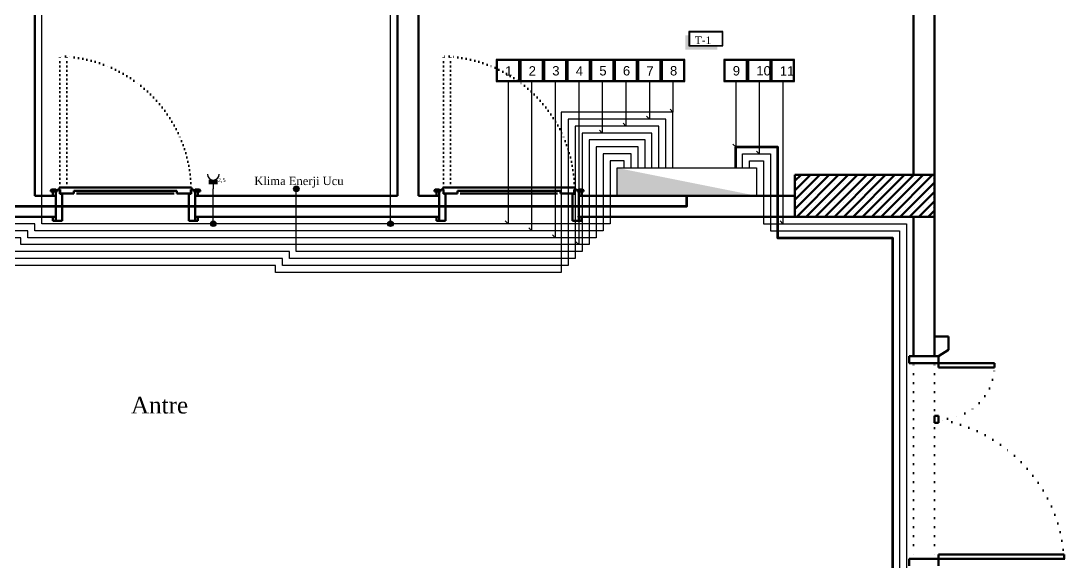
# Model space of a CAD drawing. Header units: millimetres. Extents: x 2046 to 14753, y 2361 to 29276.
# Drawn here: x 4485 to 5233, y 21873 to 22261 of the extents above; entities that cross this region are included whole.
import ezdxf

# ---------------------------------------------------------------- set-up
doc = ezdxf.new("R2010")
doc.units = ezdxf.units.MM
doc.linetypes.add('ACAD_ISO07W100', pattern=[3, 0, -3])
doc.linetypes.add('DOT', pattern=[6.35, 0, -6.35])
for name, color, linetype, lineweight in [('A.O. DUVAR', 7, 'Continuous', 50), ('KOLON HATTI  0.60 mm', 91, 'Continuous', 53), ('priz', 12, 'Continuous', 25)]:
    doc.layers.add(name, color=color, linetype=linetype, lineweight=lineweight)
for name, color, linetype in [('aydınlatma', 3, 'Continuous'), ('Elektrik Yazı', 7, 'Continuous'), ('Sorti Kesiti', 7, 'Continuous')]:
    doc.layers.add(name, color=color, linetype=linetype)
doc.styles.add('A.O. MALZEME', font='times.ttf', dxfattribs={"height": 10})
doc.styles.add('Elektrik Yazı', font='times.ttf')
doc.styles.add('Mimari Yazı', font='times.ttf')
doc.styles.get("Standard").update_dxf_attribs({"font": 'arial.ttf'})

# ---------------------------------------------------------------- blocks, each defined once
blk = doc.blocks.new('*U45')
at = {"layer": 'priz'}
for p, q in [((-5.2, 10.5), (5.2, 10.5)), ((-5.2, 9.2), (5.2, 9.2)), ((-5.2, 7.8), (5.2, 7.8)), ((-5.2, 6.4), (5.2, 6.4)), ((0, 10.5), (0, 0))]:
    blk.add_line(p, q, dxfattribs=at)
blk.add_arc((0, 17.5), 7, 180, 0, dxfattribs=at)
at = {"layer": 'Sorti Kesiti', "style": 'Mimari Yazı'}
blk.add_text('2,5', height=4.9, dxfattribs=at).set_placement((5.4, 8.1))
blk = doc.blocks.new('buat priz')
at = {"layer": 'aydınlatma'}
h = blk.add_hatch(color=1, dxfattribs=at)
h.set_gradient(color1=(153, 27, 30), color2=(248, 153, 30), tint=1)
edge = h.paths.add_edge_path()
edge.add_arc((0, 0), 2, 0, 360)
at = {"layer": 'aydınlatma', "color": 1}
blk.add_circle((0, 0), 2, dxfattribs=at)

msp = doc.modelspace()

# ---------------------------------------------------------------- hatches: boundary and pattern name
at = {"layer": 'Elektrik Yazı'}
h = msp.add_hatch(color=2, dxfattribs=at)
h.dxf.hatch_style = 1
h.paths.add_polyline_path([(4963.971, 22243.342), (4988.181, 22243.342), (4988.181, 22253.457), (4963.971, 22253.457)])
h.paths.add_polyline_path([(4987.912, 22253.188), (4987.912, 22243.61), (4964.24, 22243.61), (4964.24, 22253.188)], flags=16)
h.paths.add_polyline_path([(4982.918, 22252.615), (4968.775, 22252.615), (4968.775, 22244.568), (4982.918, 22244.568)], flags=8)
h = msp.add_hatch(color=2, dxfattribs=at)
h.dxf.hatch_style = 1
h.paths.add_polyline_path([(4984.245, 22240.654), (4984.245, 22243.342), (4963.971, 22243.342), (4963.971, 22250.769), (4961.283, 22250.769), (4961.283, 22240.654)])

# ---------------------------------------------------------------- linework, layer by layer
at = {"layer": 'A.O. DUVAR'}
for p, q in [((4494.96, 22620.858), (4494.959, 22135.86)), ((4754.959, 22135.859), (4754.959, 22620.858)), ((4769.959, 22620.858), (4769.959, 22135.859)), ((5124.96, 22150.858), (5124.96, 22360.858)), ((5139.96, 22360.858), (5139.96, 22150.858)), ((5039.96, 22150.858), (5139.96, 22150.858)), ((5039.96, 22120.858), (5039.96, 22150.858)), ((5139.96, 22150.858), (5124.96, 22150.858)), ((5139.96, 22150.858), (5139.96, 22120.858)), ((4512.906, 22141.788), (4512.406, 22140.922)), ((4512.406, 22140.922), (4512.406, 22140.422)), ((4606.959, 22141.788), (4512.906, 22141.788)), ((4607.459, 22140.922), (4606.959, 22141.788)), ((4607.459, 22140.422), (4607.459, 22140.922)), ((4787.906, 22141.786), (4787.406, 22140.92)), ((4787.406, 22140.92), (4787.406, 22140.42)), ((4881.959, 22141.786), (4787.906, 22141.786)), ((4882.459, 22140.92), (4881.959, 22141.786)), ((4882.459, 22140.42), (4882.459, 22140.92)), ((4494.959, 22135.86), (4509.959, 22135.86)), ((4506.481, 22139.86), (4506.981, 22140.36)), ((4506.481, 22138.91), (4506.481, 22139.86)), ((4510.481, 22138.91), (4506.481, 22138.91)), ((4506.981, 22140.36), (4509.981, 22140.36)), ((4509.959, 22138.86), (4507.959, 22138.86)), ((4507.959, 22138.86), (4507.959, 22135.86)), ((4507.959, 22135.86), (4509.959, 22135.86)), ((4510.906, 22138.86), (4509.959, 22138.86)), ((4509.959, 22138.86), (4509.959, 22135.86)), ((4509.959, 22135.86), (4509.959, 22120.86)), ((4509.959, 22135.86), (4509.959, 22120.86)), ((4509.981, 22140.36), (4510.481, 22139.86)), ((4510.481, 22139.86), (4510.481, 22138.91)), ((4511.406, 22140.36), (4510.906, 22139.86)), ((4510.906, 22139.86), (4510.906, 22138.86)), ((4512.959, 22140.36), (4511.406, 22140.36)), ((4512.406, 22140.422), (4513.031, 22140.422)), ((4512.959, 22137.36), (4512.959, 22140.36)), ((4514.459, 22137.36), (4512.959, 22137.36)), ((4513.031, 22137.421), (4513.031, 22140.422)), ((4513.031, 22137.421), (4515.959, 22137.422)), ((4514.459, 22117.86), (4514.459, 22137.36)), ((4515.959, 22137.422), (4522.959, 22137.422)), ((4522.959, 22139.422), (4596.774, 22139.422)), ((4522.959, 22137.426), (4522.959, 22139.422)), ((4524.959, 22137.422), (4594.774, 22137.422)), ((4596.774, 22137.422), (4596.774, 22139.422)), ((4596.774, 22137.422), (4606.774, 22137.422)), ((4605.459, 22117.86), (4605.459, 22137.36)), ((4605.459, 22137.36), (4606.959, 22137.36)), ((4607.459, 22140.422), (4606.774, 22140.421)), ((4606.774, 22140.421), (4606.774, 22137.422)), ((4606.959, 22137.36), (4606.959, 22140.36)), ((4606.959, 22140.36), (4608.436, 22140.36)), ((4608.436, 22140.36), (4608.936, 22139.86)), ((4608.936, 22139.86), (4608.936, 22138.86)), ((4608.936, 22138.86), (4609.959, 22138.86)), ((4609.936, 22140.36), (4609.436, 22139.86)), ((4609.436, 22139.86), (4609.436, 22138.91)), ((4609.436, 22138.91), (4613.436, 22138.91)), ((4612.936, 22140.36), (4609.936, 22140.36)), ((4609.959, 22138.86), (4609.959, 22135.86)), ((4609.959, 22138.86), (4611.959, 22138.86)), ((4609.959, 22135.86), (4609.959, 22120.86)), ((4611.959, 22135.86), (4609.959, 22135.86)), ((4609.959, 22120.86), (4609.959, 22135.86)), ((4609.959, 22135.86), (4754.959, 22135.859)), ((4611.959, 22138.86), (4611.959, 22135.86)), ((4613.436, 22139.86), (4612.936, 22140.36)), ((4613.436, 22138.91), (4613.436, 22139.86)), ((4769.959, 22135.859), (4784.959, 22135.859)), ((4781.481, 22139.859), (4781.981, 22140.359)), ((4781.481, 22138.909), (4781.481, 22139.859)), ((4785.481, 22138.909), (4781.481, 22138.909)), ((4781.981, 22140.359), (4784.981, 22140.359)), ((4784.959, 22138.859), (4782.959, 22138.859)), ((4782.959, 22138.859), (4782.959, 22135.859)), ((4782.959, 22135.859), (4784.959, 22135.859)), ((4785.906, 22138.859), (4784.959, 22138.859)), ((4784.959, 22138.859), (4784.959, 22135.859)), ((4784.959, 22135.859), (4784.959, 22120.859)), ((4784.959, 22135.859), (4784.959, 22120.859)), ((4784.981, 22140.359), (4785.481, 22139.859)), ((4785.481, 22139.859), (4785.481, 22138.909)), ((4786.406, 22140.359), (4785.906, 22139.859)), ((4785.906, 22139.859), (4785.906, 22138.859)), ((4787.959, 22140.359), (4786.406, 22140.359)), ((4787.406, 22140.42), (4788.031, 22140.42)), ((4787.959, 22137.359), (4787.959, 22140.359)), ((4789.459, 22137.359), (4787.959, 22137.359)), ((4788.031, 22137.42), (4788.031, 22140.42)), ((4788.031, 22137.42), (4790.959, 22137.42)), ((4789.459, 22117.859), (4789.459, 22137.359)), ((4790.959, 22137.42), (4797.959, 22137.42)), ((4797.959, 22139.42), (4871.774, 22139.42)), ((4797.959, 22137.425), (4797.959, 22139.42)), ((4799.959, 22137.42), (4869.774, 22137.42)), ((4871.774, 22137.42), (4871.774, 22139.42)), ((4871.774, 22137.42), (4881.774, 22137.42)), ((4880.459, 22117.859), (4880.459, 22137.359)), ((4880.459, 22137.359), (4881.959, 22137.359)), ((4882.459, 22140.42), (4881.774, 22140.42)), ((4881.774, 22140.42), (4881.774, 22137.42)), ((4881.959, 22137.359), (4881.959, 22140.359)), ((4881.959, 22140.359), (4883.436, 22140.359)), ((4883.436, 22140.359), (4883.936, 22139.859)), ((4883.936, 22139.859), (4883.936, 22138.859)), ((4883.936, 22138.859), (4884.959, 22138.859)), ((4884.936, 22140.359), (4884.436, 22139.859)), ((4884.436, 22139.859), (4884.436, 22138.909)), ((4884.436, 22138.909), (4888.436, 22138.909)), ((4887.936, 22140.359), (4884.936, 22140.359)), ((4884.959, 22138.859), (4884.959, 22135.859)), ((4884.959, 22138.859), (4886.959, 22138.859)), ((4884.959, 22135.859), (4884.959, 22120.859)), ((4886.959, 22135.859), (4884.959, 22135.859)), ((4884.959, 22135.859), (5039.96, 22135.858)), ((4884.959, 22120.859), (4884.959, 22135.859)), ((4886.959, 22138.859), (4886.959, 22135.859)), ((4888.436, 22139.859), (4887.936, 22140.359)), ((4888.436, 22138.909), (4888.436, 22139.859)), ((5039.96, 22135.858), (5039.96, 22120.858)), ((4509.959, 22120.86), (4464.956, 22120.86)), ((4466.956, 22120.86), (4509.959, 22120.86)), ((4507.959, 22117.86), (4507.959, 22120.86)), ((4507.959, 22120.86), (4509.959, 22120.86)), ((4509.959, 22120.86), (4509.959, 22117.86)), ((4611.959, 22120.86), (4609.959, 22120.86)), ((4609.959, 22120.86), (4609.959, 22117.86)), ((4784.959, 22120.859), (4609.959, 22120.86)), ((4611.959, 22117.86), (4611.959, 22120.86)), ((4782.959, 22117.859), (4782.959, 22120.859)), ((4782.959, 22120.859), (4784.959, 22120.859)), ((4784.959, 22120.859), (4784.959, 22117.859)), ((4886.959, 22120.859), (4884.959, 22120.859)), ((4884.959, 22120.859), (4884.959, 22117.859)), ((5039.96, 22120.858), (4884.959, 22120.859)), ((4886.959, 22117.859), (4886.959, 22120.859)), ((5139.96, 22120.858), (5039.96, 22120.858)), ((5124.96, 22020.858), (5124.96, 22120.858)), ((5124.96, 22120.858), (5139.96, 22120.858)), ((5139.96, 22120.858), (5139.96, 22020.858)), ((4509.959, 22117.86), (4507.959, 22117.86)), ((4509.959, 22117.86), (4514.459, 22117.86)), ((4609.959, 22117.86), (4605.459, 22117.86)), ((4609.959, 22117.86), (4611.959, 22117.86)), ((4784.959, 22117.859), (4782.959, 22117.859)), ((4784.959, 22117.859), (4789.459, 22117.859)), ((4884.959, 22117.859), (4880.459, 22117.859)), ((4884.959, 22117.859), (4886.959, 22117.859)), ((5121.96, 22020.858), (5124.96, 22020.858)), ((5121.96, 22020.858), (5142.96, 22020.858)), ((5121.96, 22015.858), (5121.96, 22020.858)), ((5142.96, 22015.858), (5121.96, 22015.858)), ((5139.96, 22020.858), (5124.96, 22020.858)), ((5142.96, 22020.858), (5142.96, 22015.858)), ((5142.96, 22012.858), (5142.96, 22015.858)), ((5142.96, 22015.858), (5182.96, 22015.858)), ((5182.96, 22015.858), (5182.96, 22012.858)), ((5182.96, 22012.858), (5142.96, 22012.858)), ((5142.96, 21978.121), (5139.96, 21978.121)), ((5139.96, 21978.121), (5139.96, 21973.121)), ((5142.96, 21973.121), (5142.96, 21978.121)), ((5139.96, 21973.121), (5142.96, 21973.121)), ((5142.96, 21875.858), (5121.96, 21875.858)), ((5121.96, 21875.858), (5121.96, 21870.858)), ((5232.96, 21878.858), (5142.96, 21878.858)), ((5142.96, 21878.858), (5142.96, 21875.858)), ((5142.96, 21875.858), (5232.96, 21875.858)), ((5142.96, 21870.858), (5142.96, 21875.858)), ((5232.96, 21875.858), (5232.96, 21878.858))]:
    msp.add_line(p, q, dxfattribs=at)
at = {"layer": 'A.O. DUVAR', "linetype": 'ACAD_ISO07W100'}
for p, q in [((4512.906, 22141.788), (4512.906, 22235.788)), ((4517.906, 22141.788), (4517.906, 22235.788)), ((4787.906, 22141.786), (4787.906, 22235.786)), ((4792.906, 22141.786), (4792.906, 22235.786))]:
    msp.add_line(p, q, dxfattribs=at)
at = {"layer": 'A.O. DUVAR', "linetype": 'Continuous', "ltscale": 10}
for p, q in [((5039.96, 22146.491), (5044.328, 22150.858)), ((5039.96, 22139.756), (5051.063, 22150.858)), ((5039.96, 22133.021), (5057.798, 22150.858)), ((5039.96, 22126.286), (5064.533, 22150.858)), ((5041.269, 22120.858), (5071.269, 22150.858)), ((5048.004, 22120.858), (5078.004, 22150.858)), ((5054.739, 22120.858), (5084.739, 22150.858)), ((5061.474, 22120.858), (5091.474, 22150.858)), ((5068.209, 22120.858), (5098.209, 22150.858)), ((5074.944, 22120.858), (5104.944, 22150.858)), ((5081.68, 22120.858), (5111.68, 22150.858)), ((5088.415, 22120.858), (5118.415, 22150.858)), ((5095.15, 22120.858), (5125.15, 22150.858)), ((5101.885, 22120.858), (5131.885, 22150.858)), ((5108.62, 22120.858), (5138.62, 22150.858)), ((5041.42, 22144.584), (5041.42, 22144.584)), ((5044.788, 22147.951), (5044.788, 22147.951)), ((5044.788, 22141.216), (5044.788, 22141.216)), ((5048.156, 22144.584), (5048.156, 22144.584)), ((5051.523, 22147.951), (5051.523, 22147.951)), ((5051.523, 22141.216), (5051.523, 22141.216)), ((5054.891, 22144.584), (5054.891, 22144.584)), ((5058.258, 22147.951), (5058.258, 22147.951)), ((5058.258, 22141.216), (5058.258, 22141.216)), ((5061.626, 22144.584), (5061.626, 22144.584)), ((5064.994, 22147.951), (5064.994, 22147.951)), ((5064.994, 22141.216), (5064.994, 22141.216)), ((5068.361, 22144.584), (5068.361, 22144.584)), ((5071.729, 22147.951), (5071.729, 22147.951)), ((5071.729, 22141.216), (5071.729, 22141.216)), ((5075.096, 22144.584), (5075.096, 22144.584)), ((5078.464, 22147.951), (5078.464, 22147.951)), ((5078.464, 22141.216), (5078.464, 22141.216)), ((5081.832, 22144.584), (5081.832, 22144.584)), ((5085.199, 22147.951), (5085.199, 22147.951)), ((5085.199, 22141.216), (5085.199, 22141.216)), ((5088.567, 22144.584), (5088.567, 22144.584)), ((5091.934, 22147.951), (5091.934, 22147.951)), ((5091.934, 22141.216), (5091.934, 22141.216)), ((5095.302, 22144.584), (5095.302, 22144.584)), ((5098.67, 22147.951), (5098.67, 22147.951)), ((5098.67, 22141.216), (5098.67, 22141.216)), ((5102.037, 22144.584), (5102.037, 22144.584)), ((5105.405, 22147.951), (5105.405, 22147.951)), ((5105.405, 22141.216), (5105.405, 22141.216)), ((5108.772, 22144.584), (5108.772, 22144.584)), ((5112.14, 22147.951), (5112.14, 22147.951)), ((5112.14, 22141.216), (5112.14, 22141.216)), ((5115.356, 22120.858), (5139.96, 22145.463)), ((5115.508, 22144.584), (5115.508, 22144.584)), ((5118.875, 22147.951), (5118.875, 22147.951)), ((5118.875, 22141.216), (5118.875, 22141.216)), ((5122.243, 22144.584), (5122.243, 22144.584)), ((5125.61, 22147.951), (5125.61, 22147.951)), ((5125.61, 22141.216), (5125.61, 22141.216)), ((5128.978, 22144.584), (5128.978, 22144.584)), ((5132.346, 22147.951), (5132.346, 22147.951)), ((5132.346, 22141.216), (5132.346, 22141.216)), ((5135.713, 22144.584), (5135.713, 22144.584)), ((5139.081, 22147.951), (5139.081, 22147.951)), ((5139.081, 22141.216), (5139.081, 22141.216)), ((5041.42, 22137.848), (5041.42, 22137.848)), ((5044.788, 22134.481), (5044.788, 22134.481)), ((5048.156, 22137.848), (5048.156, 22137.848)), ((5051.523, 22134.481), (5051.523, 22134.481)), ((5054.891, 22137.848), (5054.891, 22137.848)), ((5058.258, 22134.481), (5058.258, 22134.481)), ((5061.626, 22137.848), (5061.626, 22137.848)), ((5064.994, 22134.481), (5064.994, 22134.481)), ((5068.361, 22137.848), (5068.361, 22137.848)), ((5071.729, 22134.481), (5071.729, 22134.481)), ((5075.096, 22137.848), (5075.096, 22137.848)), ((5078.464, 22134.481), (5078.464, 22134.481)), ((5081.832, 22137.848), (5081.832, 22137.848)), ((5085.199, 22134.481), (5085.199, 22134.481)), ((5088.567, 22137.848), (5088.567, 22137.848)), ((5091.934, 22134.481), (5091.934, 22134.481)), ((5095.302, 22137.848), (5095.302, 22137.848)), ((5098.67, 22134.481), (5098.67, 22134.481)), ((5102.037, 22137.848), (5102.037, 22137.848)), ((5105.405, 22134.481), (5105.405, 22134.481)), ((5108.772, 22137.848), (5108.772, 22137.848)), ((5112.14, 22134.481), (5112.14, 22134.481)), ((5115.508, 22137.848), (5115.508, 22137.848)), ((5118.875, 22134.481), (5118.875, 22134.481)), ((5122.091, 22120.858), (5139.96, 22138.728)), ((5122.243, 22137.848), (5122.243, 22137.848)), ((5125.61, 22134.481), (5125.61, 22134.481)), ((5128.978, 22137.848), (5128.978, 22137.848)), ((5132.346, 22134.481), (5132.346, 22134.481)), ((5135.713, 22137.848), (5135.713, 22137.848)), ((5139.081, 22134.481), (5139.081, 22134.481)), ((5041.42, 22131.113), (5041.42, 22131.113)), ((5044.788, 22127.746), (5044.788, 22127.746)), ((5048.156, 22131.113), (5048.156, 22131.113)), ((5051.523, 22127.746), (5051.523, 22127.746)), ((5054.891, 22131.113), (5054.891, 22131.113)), ((5058.258, 22127.746), (5058.258, 22127.746)), ((5061.626, 22131.113), (5061.626, 22131.113)), ((5064.994, 22127.746), (5064.994, 22127.746)), ((5068.361, 22131.113), (5068.361, 22131.113)), ((5071.729, 22127.746), (5071.729, 22127.746)), ((5075.096, 22131.113), (5075.096, 22131.113)), ((5078.464, 22127.746), (5078.464, 22127.746)), ((5081.832, 22131.113), (5081.832, 22131.113)), ((5085.199, 22127.746), (5085.199, 22127.746)), ((5088.567, 22131.113), (5088.567, 22131.113)), ((5091.934, 22127.746), (5091.934, 22127.746)), ((5095.302, 22131.113), (5095.302, 22131.113)), ((5098.67, 22127.746), (5098.67, 22127.746)), ((5102.037, 22131.113), (5102.037, 22131.113)), ((5105.405, 22127.746), (5105.405, 22127.746)), ((5108.772, 22131.113), (5108.772, 22131.113)), ((5112.14, 22127.746), (5112.14, 22127.746)), ((5115.508, 22131.113), (5115.508, 22131.113)), ((5118.875, 22127.746), (5118.875, 22127.746)), ((5122.243, 22131.113), (5122.243, 22131.113)), ((5125.61, 22127.746), (5125.61, 22127.746)), ((5128.826, 22120.858), (5139.96, 22131.993)), ((5128.978, 22131.113), (5128.978, 22131.113)), ((5132.346, 22127.746), (5132.346, 22127.746)), ((5135.713, 22131.113), (5135.713, 22131.113)), ((5139.081, 22127.746), (5139.081, 22127.746)), ((5041.42, 22124.378), (5041.42, 22124.378)), ((5044.788, 22121.01), (5044.788, 22121.01)), ((5048.156, 22124.378), (5048.156, 22124.378)), ((5051.523, 22121.01), (5051.523, 22121.01)), ((5054.891, 22124.378), (5054.891, 22124.378)), ((5058.258, 22121.01), (5058.258, 22121.01)), ((5061.626, 22124.378), (5061.626, 22124.378)), ((5064.994, 22121.01), (5064.994, 22121.01)), ((5068.361, 22124.378), (5068.361, 22124.378)), ((5071.729, 22121.01), (5071.729, 22121.01)), ((5075.096, 22124.378), (5075.096, 22124.378)), ((5078.464, 22121.01), (5078.464, 22121.01)), ((5081.832, 22124.378), (5081.832, 22124.378)), ((5085.199, 22121.01), (5085.199, 22121.01)), ((5088.567, 22124.378), (5088.567, 22124.378)), ((5091.934, 22121.01), (5091.934, 22121.01)), ((5095.302, 22124.378), (5095.302, 22124.378)), ((5098.67, 22121.01), (5098.67, 22121.01)), ((5102.037, 22124.378), (5102.037, 22124.378)), ((5105.405, 22121.01), (5105.405, 22121.01)), ((5108.772, 22124.378), (5108.772, 22124.378)), ((5112.14, 22121.01), (5112.14, 22121.01)), ((5115.508, 22124.378), (5115.508, 22124.378)), ((5118.875, 22121.01), (5118.875, 22121.01)), ((5122.243, 22124.378), (5122.243, 22124.378)), ((5125.61, 22121.01), (5125.61, 22121.01)), ((5128.978, 22124.378), (5128.978, 22124.378)), ((5132.346, 22121.01), (5132.346, 22121.01)), ((5135.561, 22120.858), (5139.96, 22125.258)), ((5135.713, 22124.378), (5135.713, 22124.378)), ((5139.081, 22121.01), (5139.081, 22121.01))]:
    msp.add_line(p, q, dxfattribs=at)
at = {"layer": 'A.O. DUVAR', "ltscale": 100}
for p, q in [((5149.96, 22034.941), (5139.96, 22034.941)), ((5139.96, 22034.941), (5139.96, 22024.941)), ((5149.96, 22034.941), (5139.96, 22034.941)), ((5139.96, 22034.941), (5139.96, 22024.941)), ((5149.96, 22025.38), (5149.96, 22034.941)), ((5149.96, 22025.38), (5149.96, 22034.941)), ((5139.96, 22024.941), (5139.96, 22024.941)), ((5139.96, 22024.941), (5139.96, 22020.941)), ((5139.96, 22024.941), (5139.96, 22024.941)), ((5139.96, 22024.941), (5139.96, 22020.941)), ((5142.96, 22020.858), (5149.96, 22025.38)), ((5142.96, 22020.858), (5149.96, 22025.38)), ((5139.96, 22020.941), (5142.96, 22020.858)), ((5139.96, 22020.941), (5142.96, 22020.858))]:
    msp.add_line(p, q, dxfattribs=at)
at = {"layer": 'A.O. DUVAR', "linetype": 'DOT'}
for p, q in [((5124.96, 21975.858), (5124.96, 22015.858)), ((5139.96, 21975.858), (5139.96, 22015.858)), ((5124.96, 21975.858), (5124.96, 21875.858)), ((5139.96, 21975.858), (5139.96, 21875.858))]:
    msp.add_line(p, q, dxfattribs=at)
at = {"layer": 'A.O. DUVAR', "linetype": 'ACAD_ISO07W100'}
for centre in [(4510.676, 22139.556), (4785.676, 22139.554)]:
    msp.add_arc(centre, 96.258, 1.360046, 88.672043, dxfattribs=at)
at = {"layer": 'A.O. DUVAR', "linetype": 'DOT'}
for centre, radius, start, end in [((5144.759, 22014.059), 38.243, 267.303893, 2.696107), ((5125.439, 21869.337), 107.719, 3.470972, 80.638956)]:
    msp.add_arc(centre, radius, start, end, dxfattribs=at)
at = {"layer": 'A.O. DUVAR'}
for p in [(4609.959, 22120.86), (4884.959, 22120.859)]:
    msp.add_point(p, dxfattribs=at)
at = {"layer": 'aydınlatma'}
for p, q in [((4912.46, 22135.859), (4912.46, 22155.851)), ((4912.46, 22155.851), (5012.46, 22155.851)), ((5012.46, 22155.851), (5012.46, 22135.859)), ((4912.46, 22135.858), (5012.46, 22135.858))]:
    msp.add_line(p, q, dxfattribs=at)
at = {"layer": 'aydınlatma', "color": 3}
msp.add_solid([(5012.46, 22135.859), (4912.46, 22155.851), (4912.46, 22135.858)], dxfattribs=at)
at = {"layer": 'Elektrik Yazı', "color": 2}
for points in [[(4963.971, 22243.342), (4988.181, 22243.342), (4988.181, 22253.457), (4963.971, 22253.457)], [(4964.24, 22243.61), (4987.912, 22243.61), (4987.912, 22253.188), (4964.24, 22253.188)]]:
    msp.add_lwpolyline(points, close=True, dxfattribs=at)
at = {"layer": 'KOLON HATTI  0.60 mm'}
for points in [[(4997.46, 22155.851), (4997.46, 22170.851), (5027.46, 22170.851), (5027.46, 22105.851), (5109.96, 22105.851), (5109.96, 21845.851), (5094.96, 21845.851), (5094.96, 21820.851), (4994.96, 21820.851), (4994.96, 21825.851), (4934.96, 21825.851), (4934.96, 21820.851), (4819.96, 21820.851), (4819.96, 21794.112)], [(3399.968, 20903.358), (3389.968, 20903.358), (3389.968, 20938.358), (3419.96, 20938.358), (3419.96, 21003.358), (3424.96, 21003.358), (4312.46, 21003.358), (4312.46, 21010.858), (4312.46, 21385.858), (4319.96, 21385.858), (4342.46, 21385.858), (4342.46, 21400.858), (4342.46, 21793.358), (4334.96, 21793.358), (4307.46, 21793.358), (4307.46, 21800.858), (4307.46, 22128.359), (4314.96, 22128.359), (4962.46, 22128.359), (4962.46, 22135.859)]]:
    msp.add_lwpolyline(points, dxfattribs=at)
at = {"layer": 'priz'}
for p, q in [((4749.959, 22115.851), (4749.959, 22402.692)), ((4834.269, 22218.541), (4834.269, 22115.851)), ((4851.153, 22218.541), (4851.153, 22110.851)), ((4868.037, 22218.541), (4868.037, 22105.851)), ((4884.922, 22218.541), (4884.922, 22100.851)), ((4901.806, 22218.541), (4901.806, 22180.851)), ((4918.691, 22218.541), (4918.691, 22185.851)), ((4935.575, 22218.541), (4935.575, 22190.851)), ((4952.46, 22218.541), (4952.46, 22195.851)), ((4997.46, 22218.541), (4997.46, 22170.851)), ((5014.344, 22218.541), (5014.344, 22165.851)), ((5031.228, 22218.541), (5031.228, 22115.851)), ((4952.46, 22195.851), (4950.48, 22197.83)), ((4918.691, 22185.851), (4916.711, 22187.83)), ((4935.575, 22190.851), (4933.595, 22192.83)), ((4901.806, 22180.851), (4899.826, 22182.83)), ((4997.46, 22170.851), (4995.48, 22172.83)), ((5014.344, 22165.851), (5012.364, 22167.83)), ((4834.269, 22115.851), (4832.289, 22117.83)), ((4851.153, 22110.851), (4849.173, 22112.83)), ((5031.228, 22115.851), (5029.249, 22117.83)), ((4868.037, 22105.851), (4866.058, 22107.83)), ((4884.922, 22100.851), (4882.942, 22102.83))]:
    msp.add_line(p, q, dxfattribs=at)
for points in [[(4927.46, 22155.851), (4927.46, 22170.851), (4897.46, 22170.851), (4897.46, 22105.851), (4494.96, 22105.851), (4489.96, 22105.851), (4489.96, 22110.851), (3964.96, 22110.851), (3964.96, 22115.851), (3274.96, 22115.851), (3274.96, 22175.851), (3259.96, 22175.851), (3259.96, 22580.851), (3274.96, 22580.851), (3274.96, 22615.851), (3504.96, 22615.851)], [(4917.46, 22155.851), (4917.46, 22160.851), (4907.46, 22160.851), (4907.46, 22115.851), (4499.96, 22115.851), (4499.96, 22406.891)], [(4942.46, 22155.851), (4942.46, 22185.851), (4882.46, 22185.851), (4882.46, 22090.851), (4682.459, 22090.851), (4677.459, 22090.851), (4677.459, 22095.851), (4484.96, 22095.851), (4479.96, 22095.851), (4479.96, 22100.851), (4294.96, 22100.851), (4294.96, 22105.851), (4089.96, 22105.851), (4089.96, 22388.858)], [(4952.46, 22155.851), (4952.46, 22195.851), (4872.46, 22195.851), (4872.46, 22080.851), (4672.459, 22080.851), (4667.459, 22080.851), (4667.459, 22085.851), (4474.96, 22085.851), (4469.96, 22085.851), (4469.96, 22090.851), (4329.96, 22090.851), (4329.96, 21903.358), (4294.96, 21903.358)], [(4947.46, 22155.851), (4947.46, 22190.851), (4877.46, 22190.851), (4877.46, 22085.851), (4677.459, 22085.851), (4672.459, 22085.851), (4672.459, 22090.851), (4479.96, 22090.851), (4474.96, 22090.851), (4474.96, 22095.851), (4294.96, 22095.851), (4289.96, 22095.851), (4289.96, 22100.851), (4089.96, 22100.851), (4084.96, 22100.851), (4084.96, 22105.851), (3964.96, 22105.851), (3959.96, 22105.851), (3959.96, 22110.851), (3600.804, 22110.851), (3600.804, 22145.851)], [(4937.46, 22155.851), (4937.46, 22180.851), (4887.46, 22180.851), (4887.46, 22095.851), (4682.459, 22095.851), (4682.459, 22140.851)], [(4932.46, 22155.851), (4932.46, 22175.851), (4892.46, 22175.851), (4892.46, 22100.851), (4489.96, 22100.851), (4484.96, 22100.851), (4484.96, 22105.851), (4324.96, 22105.851), (4324.96, 21805.851), (4354.96, 21805.851), (4354.96, 21765.851), (4294.96, 21765.851), (4294.96, 21780.851), (3774.96, 21780.851), (3774.96, 21765.851), (3734.96, 21765.851), (3734.96, 21780.851), (3259.96, 21780.851), (3259.96, 21405.851), (3274.96, 21405.851), (3274.96, 21345.851), (3259.96, 21345.851), (3259.96, 21015.851)], [(4922.46, 22155.851), (4922.46, 22165.851), (4902.46, 22165.851), (4902.46, 22110.851), (4499.96, 22110.851), (4494.96, 22110.851), (4494.96, 22115.851), (4319.96, 22115.851), (4319.96, 21805.851), (3808.425, 21805.851)], [(5002.46, 22155.851), (5002.46, 22165.851), (5022.46, 22165.851), (5022.46, 22110.851), (5114.96, 22110.851), (5114.96, 21840.851), (5099.96, 21840.851), (5099.96, 21815.851), (4989.96, 21815.851), (4989.96, 21820.851), (4939.96, 21820.851), (4939.96, 21815.851), (4814.96, 21815.851), (4814.96, 21840.851), (4764.96, 21840.851), (4764.96, 21805.851), (4489.96, 21805.851), (4489.96, 21360.851), (4719.96, 21360.851)], [(5007.46, 22155.851), (5007.46, 22160.851), (5017.46, 22160.851), (5017.46, 22115.851), (5119.96, 22115.851), (5119.96, 21835.851), (5104.96, 21835.851), (5104.96, 21810.851), (4984.96, 21810.851), (4984.96, 21815.851), (4944.96, 21815.851), (4944.96, 21810.851), (4809.96, 21810.851), (4809.96, 21835.851), (4769.96, 21835.851), (4769.96, 21800.851), (4494.96, 21800.851), (4494.96, 21365.851), (5119.96, 21365.851), (5119.96, 21015.851)], [(4622.914, 22115.851), (4622.914, 22140.851)]]:
    msp.add_lwpolyline(points, dxfattribs=at)
for points in [[(4842.711, 22233.427), (4825.826, 22233.427), (4825.826, 22217.841), (4842.711, 22217.841)], [(4842.011, 22232.727), (4826.526, 22232.727), (4826.526, 22218.541), (4842.011, 22218.541)], [(4859.595, 22233.427), (4842.711, 22233.427), (4842.711, 22217.841), (4859.595, 22217.841)], [(4858.895, 22232.727), (4843.411, 22232.727), (4843.411, 22218.541), (4858.895, 22218.541)], [(4876.48, 22233.427), (4859.595, 22233.427), (4859.595, 22217.841), (4876.48, 22217.841)], [(4875.78, 22232.727), (4860.295, 22232.727), (4860.295, 22218.541), (4875.78, 22218.541)], [(4893.364, 22233.427), (4876.48, 22233.427), (4876.48, 22217.841), (4893.364, 22217.841)], [(4892.664, 22232.727), (4877.18, 22232.727), (4877.18, 22218.541), (4892.664, 22218.541)], [(4910.249, 22233.427), (4893.364, 22233.427), (4893.364, 22217.841), (4910.249, 22217.841)], [(4909.549, 22232.727), (4894.064, 22232.727), (4894.064, 22218.541), (4909.549, 22218.541)], [(4927.133, 22233.427), (4910.249, 22233.427), (4910.249, 22217.841), (4927.133, 22217.841)], [(4926.433, 22232.727), (4910.949, 22232.727), (4910.949, 22218.541), (4926.433, 22218.541)], [(4944.017, 22233.427), (4927.133, 22233.427), (4927.133, 22217.841), (4944.017, 22217.841)], [(4943.317, 22232.727), (4927.833, 22232.727), (4927.833, 22218.541), (4943.317, 22218.541)], [(4960.902, 22233.427), (4944.017, 22233.427), (4944.017, 22217.841), (4960.902, 22217.841)], [(4960.202, 22232.727), (4944.717, 22232.727), (4944.717, 22218.541), (4960.202, 22218.541)], [(5005.902, 22233.427), (4989.017, 22233.427), (4989.017, 22217.841), (5005.902, 22217.841)], [(5005.202, 22232.727), (4989.717, 22232.727), (4989.717, 22218.541), (5005.202, 22218.541)], [(5022.786, 22233.427), (5005.902, 22233.427), (5005.902, 22217.841), (5022.786, 22217.841)], [(5022.086, 22232.727), (5006.602, 22232.727), (5006.602, 22218.541), (5022.086, 22218.541)], [(5039.671, 22233.427), (5022.786, 22233.427), (5022.786, 22217.841), (5039.671, 22217.841)], [(5038.971, 22232.727), (5023.486, 22232.727), (5023.486, 22218.541), (5038.971, 22218.541)]]:
    msp.add_lwpolyline(points, close=True, dxfattribs=at)

# ---------------------------------------------------------------- block references
at = {"layer": 'priz', "xscale": 0.6, "yscale": 0.6, "zscale": 0.6}
msp.add_blockref('*U45', (4622.914, 22140.851), dxfattribs=at)
at = {"layer": 'priz'}
for p in [(4682.459, 22140.851), (4622.914, 22115.851), (4749.959, 22115.851)]:
    msp.add_blockref('buat priz', p, dxfattribs=at)

# ---------------------------------------------------------------- texts
at = {"layer": 'A.O. DUVAR', "style": 'A.O. MALZEME'}
msp.add_text('Antre', height=11.9174, dxfattribs=at).set_placement((4563.874, 21979.887))
at = {"layer": 'aydınlatma', "char_height": 6.72, "attachment_point": 7}
for s, insert in [('1', (4832.175, 22221.982)), ('2', (4849.059, 22221.982)), ('3', (4865.943, 22221.982)), ('4', (4882.828, 22221.982)), ('5', (4899.712, 22221.982)), ('6', (4916.597, 22221.982)), ('7', (4933.481, 22221.982)), ('8', (4950.366, 22221.982)), ('9', (4995.366, 22221.982)), ('10', (5012.25, 22221.982)), ('11', (5029.134, 22221.982))]:
    msp.add_mtext_dynamic_manual_height_columns(s, width=5.92075, gutter_width=12.5, heights=[0], dxfattribs=dict(at, insert=insert))
at = {"layer": 'Elektrik Yazı', "color": 2, "linetype": 'ByBlock', "style": 'Elektrik Yazı'}
msp.add_text('T-1', height=5.376, dxfattribs=at).set_placement((4968.18, 22244.65))
at = {"layer": 'priz', "style": 'A.O. MALZEME'}
msp.add_text('Klima Enerji Ucu', height=5.95872, dxfattribs=at).set_placement((4652.323, 22143.549, 3.5))

doc.saveas('drawing.dxf')
